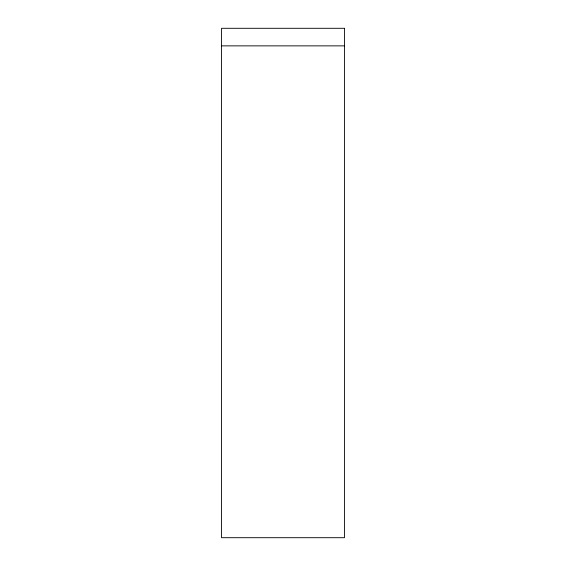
<?xml version="1.0" encoding="UTF-8"?>
<svg xmlns="http://www.w3.org/2000/svg" width="566" height="566" viewBox="0 0 566 566"><rect width="100%" height="100%" fill="white"/><g stroke="black" fill="none" stroke-linecap="round" stroke-linejoin="round"><path stroke-width="0.85" d="M221.518 45.867L344.482 45.867M344.482 28.3L221.518 28.3L221.518 537.7L344.482 537.7L344.482 28.3"/></g></svg>
